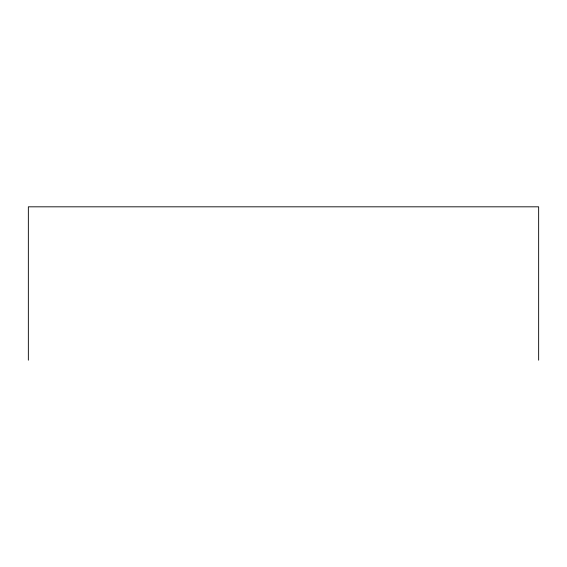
<?xml version="1.0" encoding="UTF-8"?>
<svg xmlns="http://www.w3.org/2000/svg" width="567" height="567" viewBox="0 0 567 567"><rect width="100%" height="100%" fill="white"/><g stroke="black" fill="none" stroke-linecap="round" stroke-linejoin="round"><path stroke-width="0.85" d="M538.65 360.18L538.65 206.82L28.35 206.82L28.35 360.18"/></g></svg>
